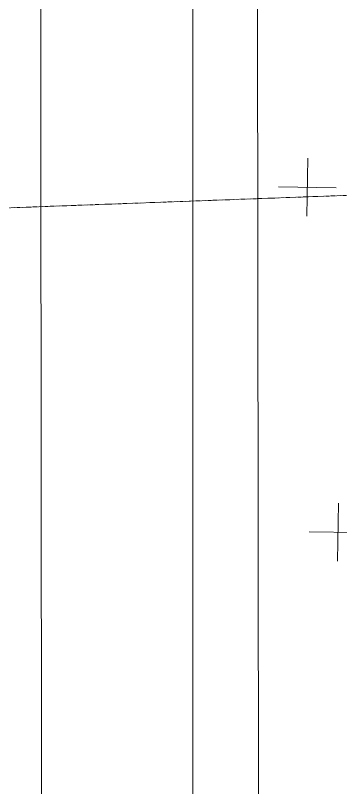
# Model space of a CAD drawing. Header units: inches. Extents: x -10205 to 13964, y -460 to 30702.
# Drawn here: x -4048.4 to -3967.5, y 10934.2 to 11126.2 of the extents above; entities that cross this region are included whole.
import ezdxf

# ---------------------------------------------------------------- set-up
doc = ezdxf.new("R2010")
doc.units = ezdxf.units.IN
doc.header["$MEASUREMENT"] = 0
doc.linetypes.add('IMPORT-OE', pattern=[1.3, 1, -0.15, 0, -0.15])
for name, color, linetype, lineweight in [('0-1', 7, 'Continuous', 5), ('0-7', 147, 'Continuous', 13), ('00base_6150001_dwg', 147, 'Continuous', 13), ('4', 147, 'Continuous', 13), ('C-TOPO', 7, 'Continuous', 9), ('E_UTL_Overhead', 147, 'IMPORT-OE', 13), ('P_PARCEL', 147, 'Continuous', 13), ('xref', 147, 'Continuous', 13)]:
    doc.layers.add(name, color=color, linetype=linetype, lineweight=lineweight)

# ---------------------------------------------------------------- blocks, each defined once
blk = doc.blocks.new('1750 Ox - Topography_rvt-1-SITE PLAN - CAD FILE')
at = {"layer": 'C-TOPO'}
for p, q in [((-4004.23, 11039.03), (-4004.23, 11245.64)), ((-4004.23, 11245.64), (-4004.23, 11039.03)), ((-4004.23, 11039.03), (-4004.23, 10886.19)), ((-4004.23, 10886.19), (-4004.23, 11039.03))]:
    blk.add_line(p, q, dxfattribs=at)
blk = doc.blocks.new('00base_6150001_dwg-1748108-SITE PLAN - CAD FILE')
at = {"layer": '0-7', "flags": 128}
blk.add_lwpolyline([(4040801.59, 3368404.26), (4040878.4, 3368405.53), (4040855.04, 3369810.73), (4039367.07, 3369784.44), (4039371.79, 3369573.45), (4038914.84, 3369565.86), (4038913.6, 3369640.25), (4038418.79, 3369632.02), (4038477.78, 3368365.63), (4038564.93, 3368367.08)], dxfattribs=at)
at = {"layer": '4'}
for p, q in [((4039585.54, 3369707.19), (4039585.54, 3369721.59)), ((4039578.34, 3369714.39), (4039592.74, 3369714.39))]:
    blk.add_line(p, q, dxfattribs=at)
at = {"layer": 'E_UTL_Overhead', "flags": 128}
blk.add_lwpolyline([(4039993.28, 3370574.81), (4039658.41, 3369917.78), (4039738.2, 3368428.04), (4039916.33, 3367669.88)], dxfattribs=at)
at = {"layer": 'P_PARCEL', "flags": 128}
blk.add_lwpolyline([(4040911.78, 3366397.15), (4040855.93, 3369756.73), (4038354.97, 3369712.55), (4038512.69, 3366326.99)], close=True, dxfattribs=at)
at = {"layer": 'xref'}
for p, q in [((4039671.21, 3369716.28), (4039671.21, 3369730.68)), ((4039664.01, 3369723.48), (4039678.41, 3369723.48))]:
    blk.add_line(p, q, dxfattribs=at)

msp = doc.modelspace()

# ---------------------------------------------------------------- block references
at = {"layer": '0-1'}
msp.add_blockref('1750 Ox - Topography_rvt-1-SITE PLAN - CAD FILE', (0, 0), dxfattribs=at)
at = {"layer": '00base_6150001_dwg', "rotation": 89.04760487178136}
msp.add_blockref('00base_6150001_dwg-1748108-SITE PLAN - CAD FILE', (3298136.14, -4084040.07), dxfattribs=at)

doc.saveas('drawing.dxf')
